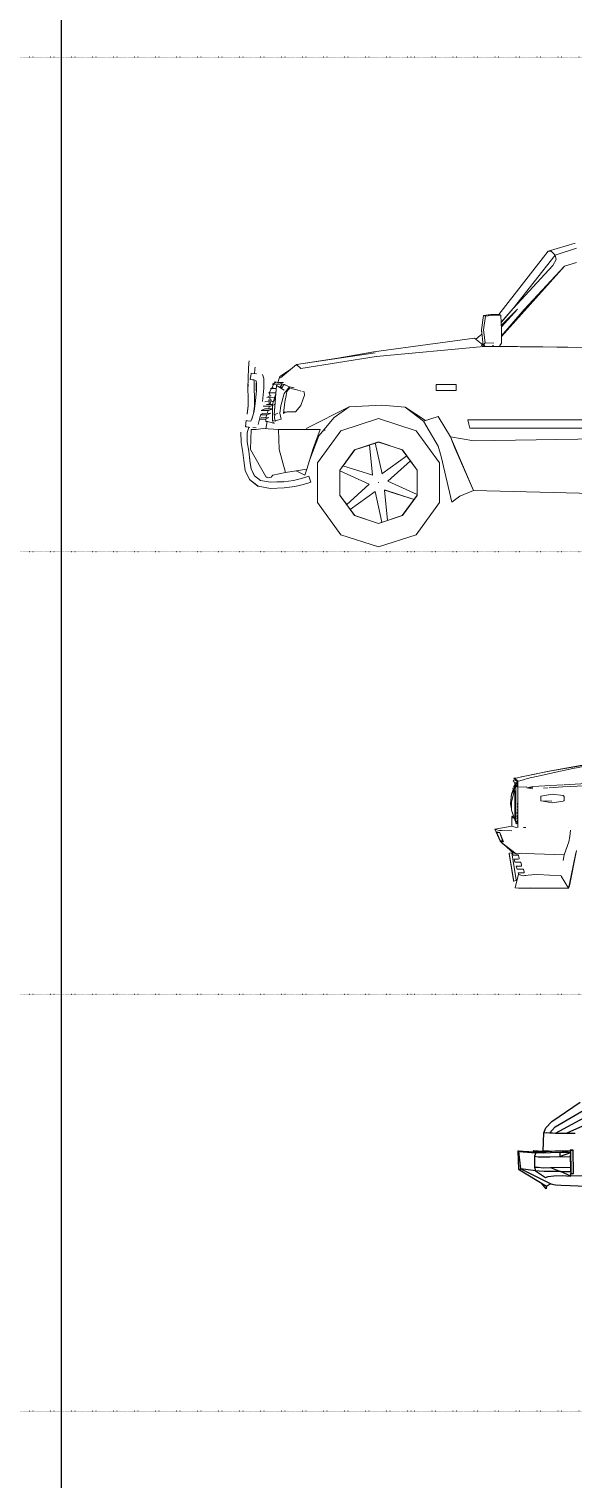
# Model space of a CAD drawing. Header units: millimetres. Extents: x 85290 to 188623, y -54691 to 10726.
# Drawn here: x 94653 to 97866, y -12863 to -4310 of the extents above; entities that cross this region are included whole.
import ezdxf

# ---------------------------------------------------------------- set-up
doc = ezdxf.new("R2010")
doc.units = ezdxf.units.MM
doc.linetypes.add('ACAD_ISO07W100', pattern=[3, 0, -3])
doc.linetypes.add('ELGO_LTYPE0', pattern=[0])
doc.layers.add('AUTO', color=150, linetype='Continuous')
doc.layers.add('RAZMER', color=5, linetype='Continuous')

# ---------------------------------------------------------------- blocks, each defined once
blk = doc.blocks.new('a_43')
at = {"color": 0, "linetype": 'ELGO_LTYPE0'}
for p, q in [((-174.096775, 35.577589), (-164.760637, 41.922998)), ((-173.049021, 33.809131), (-163.75761, 39.152098)), ((-176.128006, 33.406836), (-174.096775, 35.577589)), ((-174.840641, 31.722122), (-173.049021, 33.809131)), ((-172.933292, 31.634521), (-163.306236, 36.810499)), ((-163.007307, 34.469777), (-169.188881, 31.715286)), ((-177.032804, 25.725538), (-176.833677, 31.820458)), ((-176.833677, 31.820458), (-176.128006, 33.406836)), ((-176.833677, 31.820458), (-175.941801, 31.893164)), ((-175.941801, 31.893164), (-174.840641, 31.722122)), ((-174.840641, 31.722122), (-173.907518, 31.719875)), ((-173.907518, 31.719875), (-172.933292, 31.634521)), ((-172.933292, 31.634521), (-171.600294, 31.716555)), ((-171.600294, 31.716555), (-169.188881, 31.715286)), ((-169.188881, 31.715286), (-166.400766, 31.714404)), ((-185.458994, 25.800246), (-179.994631, 25.469434)), ((-185.054302, 25.627786), (-185.458994, 25.800246)), ((-185.458994, 25.800246), (-185.221767, 19.705421)), ((-185.054302, 25.627786), (-179.454899, 25.208938)), ((-184.467697, 19.8668), (-185.054302, 25.627786)), ((-180.175209, 25.892532), (-177.032804, 25.725538)), ((-180.175209, 25.892532), (-180.156326, 25.479197)), ((-179.994631, 25.469434), (-180.175209, 25.892532)), ((-179.994631, 25.469434), (-176.059866, 25.714695)), ((-179.454899, 25.208938), (-179.926157, 24.03999)), ((-179.926157, 24.03999), (-178.646469, 23.786962)), ((-179.926157, 24.03999), (-179.859352, 20.366311)), ((-179.454899, 25.208938), (-175.106335, 25.710839)), ((-178.291225, 25.206447), (-179.454899, 25.208938)), ((-176.803017, 25.037307), (-178.291225, 25.206447)), ((-176.059866, 25.714695), (-177.032804, 25.725538)), ((-174.631548, 25.119239), (-176.803017, 25.037307)), ((-175.106335, 25.710839), (-176.059866, 25.714695)), ((-175.106335, 25.710839), (-174.179888, 25.708205)), ((-171.427822, 25.285107), (-174.631548, 25.119239)), ((-174.179888, 25.708205), (-173.072863, 25.789797)), ((-173.072863, 25.789797), (-171.649599, 25.788671)), ((-171.649599, 25.788671), (-169.691801, 25.870848)), ((-171.437216, 23.948729), (-171.427822, 25.285107)), ((-167.947578, 25.183058), (-171.437216, 23.948729)), ((-171.427822, 25.285107), (-168.0583, 25.850588)), ((-167.948913, 25.202245), (-171.427822, 25.285107)), ((-169.691801, 25.870848), (-168.0583, 25.870216)), ((-167.883491, 25.987452), (-168.060541, 25.989306)), ((-168.060541, 25.989306), (-167.297649, 25.989306)), ((-168.060541, 25.989306), (-168.056154, 25.754589)), ((-167.948913, 23.781544), (-167.928791, 24.330032)), ((-167.74044, 18.353176), (-167.883491, 25.987452)), ((-167.120695, 25.987452), (-167.883491, 25.987452)), ((-167.297649, 25.989306), (-167.120695, 25.987452)), ((-166.977644, 18.353176), (-167.120695, 25.987452)), ((-185.221767, 19.705421), (-184.467697, 19.8668)), ((-185.221767, 19.705421), (-175.956058, 14.113188)), ((-184.467697, 19.8668), (-174.51992, 14.856786)), ((-179.556131, 19.197512), (-184.467697, 19.8668)), ((-179.859352, 20.366311), (-178.678036, 20.363867)), ((-179.859352, 20.366311), (-179.556131, 19.197512)), ((-178.678036, 20.363867), (-177.051258, 20.194924)), ((-178.646469, 23.786962), (-177.141523, 23.868263)), ((-177.141523, 23.868263), (-174.770784, 23.8666)), ((-177.051258, 20.194924), (-174.585819, 20.276415)), ((-174.770784, 23.8666), (-171.437216, 23.948729)), ((-174.585819, 20.276415), (-167.894935, 20.441455)), ((-174.585819, 20.276415), (-171.292066, 19.023293)), ((-171.437216, 23.948729), (-167.948913, 23.781544)), ((-167.883491, 20.441747), (-167.948913, 23.781544)), ((-167.948913, 23.781544), (-167.894935, 21.054494)), ((-167.894935, 19.022757), (-167.883491, 20.441747)), ((-179.556131, 19.197512), (-176.194239, 17.026907)), ((-178.357315, 19.111574), (-179.556131, 19.197512)), ((-176.631927, 18.942529), (-178.357315, 19.111574)), ((-175.981235, 13.285208), (-177.582025, 15.094531)), ((-174.498415, 19.024271), (-176.631927, 18.942529)), ((-176.194239, 17.026907), (-175.376558, 17.275244)), ((-174.51992, 14.856786), (-175.956058, 14.113188)), ((-175.376558, 17.275244), (-173.431826, 17.52373)), ((-174.51992, 14.856786), (-172.936916, 14.520311)), ((-171.292066, 19.023293), (-174.498415, 19.024271)), ((-173.431826, 17.52373), (-170.75429, 17.605811)), ((-172.936916, 14.520311), (-171.040439, 14.434916)), ((-171.292066, 19.023293), (-167.894935, 19.022757)), ((-167.868852, 17.437792), (-171.292066, 19.023293)), ((-171.040439, 14.434916), (-168.062878, 14.349902)), ((-170.75429, 17.605811), (-167.868852, 17.437792)), ((-167.91563, 18.35503), (-167.74044, 18.353176)), ((-167.868852, 19.023001), (-167.894935, 19.022757)), ((-167.894935, 19.022757), (-167.889356, 18.728954)), ((-167.868852, 17.437792), (-167.883491, 18.35469)), ((-160.028601, 17.687303), (-167.868852, 17.437792)), ((-167.74044, 18.353176), (-166.977644, 18.353176)), ((-175.956058, 14.113188), (-175.981235, 13.285208)), ((-168.062878, 14.349902), (-160.257912, 14.01484))]:
    blk.add_line(p, q, dxfattribs=at)
blk = doc.blocks.new('a_56')
at = {"color": 0, "linetype": 'ELGO_LTYPE0', "lineweight": 0}
for p, q in [((-239.281154, 145.83599), (-208.205467, 185.52593)), ((-203.935939, 182.97984), (-230.284572, 149.502396)), ((-208.205467, 185.52593), (-206.311721, 185.498977)), ((-208.201659, 185.54517), (-191.295701, 190.588725)), ((-206.311721, 185.498977), (-208.201659, 185.54517)), ((-206.311721, 185.498977), (-203.935939, 182.97984)), ((-203.935939, 182.97984), (-190.579295, 187.41197)), ((-203.171092, 180.18316), (-203.935939, 182.97984)), ((-237.570512, 132.050833), (-197.924608, 176.03482)), ((-230.284572, 149.502396), (-205.249119, 176.606208)), ((-197.924608, 176.03482), (-223.283207, 149.008939)), ((-205.249119, 176.606208), (-203.171092, 180.18316)), ((-197.924608, 176.03482), (-190.495217, 178.449076)), ((-243.284273, 145.83599), (-248.899412, 145.205229)), ((-248.899412, 145.205229), (-245.892096, 145.543021)), ((-245.892096, 145.543021), (-244.245112, 145.83599)), ((-244.245112, 145.83599), (-243.284273, 145.83599)), ((-238.894534, 145.83599), (-243.284273, 145.83599)), ((-237.933695, 145.457378), (-238.894534, 145.83599)), ((-237.763667, 141.060501), (-230.284572, 149.502396)), ((-230.284572, 149.502396), (-237.753415, 140.795755)), ((-237.682426, 138.959819), (-227.55264, 149.208647)), ((-227.55264, 149.208647), (-237.645996, 138.01685)), ((-223.283207, 149.008939), (-237.570512, 132.362747)), ((-250.211036, 136.065775), (-248.899412, 145.205229)), ((-247.606146, 144.826713), (-248.916996, 136.065775)), ((-248.899412, 145.205229), (-247.606146, 144.826713)), ((-247.606146, 144.826713), (-242.32353, 145.457378)), ((-242.32353, 145.457378), (-237.933695, 145.457378)), ((-237.570512, 136.065775), (-237.933695, 145.457378)), ((-317.621982, 122.452593), (-254.428029, 130.930522)), ((-254.428029, 130.930522), (-250.422168, 127.672025)), ((-253.756249, 130.384037), (-250.943458, 132.582182)), ((-250.943458, 132.582182), (-249.896383, 133.455425)), ((-250.422168, 127.672025), (-249.698532, 126.871049)), ((-250.211036, 136.065775), (-249.06348, 126.547807)), ((-249.896383, 133.455425), (-250.211036, 136.065775)), ((-250.14385, 126.351908), (-249.175882, 127.480325)), ((-250.14385, 126.351908), (-249.159861, 127.347416)), ((-247.770405, 127.934918), (-249.06348, 126.547807)), ((-248.916996, 136.065775), (-247.770405, 127.934918)), ((-247.770405, 127.934918), (-242.32353, 127.809232)), ((-238.531351, 126.422124), (-237.570512, 127.809232)), ((-237.570512, 127.809232), (-237.570512, 136.065775)), ((-316.930282, 121.794878), (-366.280377, 114.466655)), ((-366.280377, 114.466655), (-340.303409, 118.324077)), ((-363.59843, 111.856596), (-316.254795, 119.493998)), ((-340.303409, 118.324077), (-317.621982, 122.452593)), ((-316.254795, 119.493998), (-248.697269, 125.762845)), ((-248.697269, 125.762845), (-250.14385, 126.351908)), ((-249.06348, 126.547807), (-248.537886, 126.488237)), ((-248.697269, 125.762845), (-248.044241, 126.486869)), ((-243.170893, 125.837651), (-248.697269, 125.762845)), ((-248.697269, 125.762845), (-179.92754, 124.983255)), ((-243.489945, 125.833353), (-243.476176, 125.703667)), ((-243.170893, 125.837651), (-242.711425, 126.373002)), ((-242.688572, 126.372807), (-243.170893, 125.837651)), ((-179.92754, 124.983255), (-243.170893, 125.837651)), ((-238.857031, 126.379253), (-238.531351, 126.422124)), ((-396.629775, 106.318119), (-396.387112, 111.750932)), ((-396.387112, 111.750932), (-396.150482, 115.344682)), ((-396.150482, 115.344682), (-396.043551, 116.702104)), ((-392.580664, 108.656889), (-392.390144, 111.520658)), ((-392.390144, 111.520658), (-392.292488, 112.676909)), ((-376.753914, 106.917924), (-370.46963, 110.971147)), ((-376.295888, 106.109819), (-366.280377, 114.466655)), ((-366.280377, 114.466655), (-363.59843, 111.856596)), ((-396.698535, 102.073881), (-396.755183, 98.959037)), ((-396.755183, 98.959037), (-396.698535, 102.046244)), ((-396.747458, 99.005229), (-396.629775, 106.318119)), ((-395.275486, 105.05933), (-395.267975, 105.13892)), ((-393.537104, 104.843803), (-395.275486, 105.05933)), ((-395.267975, 105.13892), (-395.128214, 106.280815)), ((-395.267975, 105.13892), (-395.265734, 105.13853)), ((-395.128214, 106.280815), (-394.842875, 108.637162)), ((-394.842875, 108.637162), (-394.805658, 108.885893)), ((-394.842875, 108.637162), (-394.83515, 108.645952)), ((-394.805658, 108.885893), (-391.35977, 108.531205)), ((-393.874323, 104.90142), (-393.534386, 104.84351)), ((-393.534386, 104.84351), (-392.799318, 104.753276)), ((-392.796981, 104.750444), (-392.891014, 99.00933)), ((-392.891014, 99.00933), (-392.841995, 102.07603)), ((-392.841995, 102.07603), (-392.811716, 103.738041)), ((-392.811716, 103.738041), (-392.765915, 104.743998)), ((-392.799318, 104.753276), (-392.796981, 104.750444)), ((-392.799318, 104.7481), (-392.796981, 104.747807)), ((-392.765915, 104.743998), (-392.796981, 104.750444)), ((-391.33116, 102.790483), (-391.835845, 104.671733)), ((-391.543949, 97.97437), (-391.52149, 102.645073)), ((-391.342485, 98.128276), (-391.33116, 102.790483)), ((-386.875379, 105.713432), (-387.555182, 108.063627)), ((-386.87042, 99.614506), (-386.875379, 105.713432)), ((-382.676661, 99.307963), (-380.995715, 100.073979)), ((-381.807125, 99.704252), (-380.541885, 102.07935)), ((-379.389656, 103.036967), (-381.532228, 102.060893)), ((-381.532228, 102.060893), (-380.237687, 102.650541)), ((-381.532228, 102.060893), (-376.676071, 102.15142)), ((-380.237687, 102.650541), (-379.761922, 103.543705)), ((-379.761922, 103.543705), (-378.865135, 103.356401)), ((-379.508293, 93.711381), (-378.926075, 101.108842)), ((-379.310644, 103.039018), (-379.389656, 103.036967)), ((-378.929889, 101.060698), (-378.896105, 101.49019)), ((-378.926075, 101.108842), (-378.922069, 101.159623)), ((-378.922069, 101.159623), (-373.967588, 98.269584)), ((-378.865135, 103.356401), (-377.68966, 102.82808)), ((-374.448526, 103.166655), (-377.99629, 103.073491)), ((-377.978504, 103.155717), (-376.753914, 106.917924)), ((-376.839268, 99.944682), (-375.47158, 101.831205)), ((-376.74433, 99.889311), (-375.593555, 100.413725)), ((-376.676071, 102.15142), (-374.448526, 103.166655)), ((-375.47158, 101.831205), (-376.431739, 102.262748)), ((-374.172366, 101.972319), (-375.762498, 99.316557)), ((-375.593555, 100.413725), (-375.718749, 100.410405)), ((-375.47158, 101.831205), (-374.401963, 101.58892)), ((-374.172366, 101.972319), (-373.405087, 101.808842)), ((-370.778716, 100.385405), (-374.172366, 101.972319)), ((-374.058974, 96.128374), (-370.778716, 100.385405)), ((-370.778716, 100.385405), (-367.814052, 99.753666)), ((-278.578222, 101.781108), (-265.94404, 101.781108)), ((-278.578222, 98.163237), (-278.578222, 101.781108)), ((-265.94404, 101.781108), (-265.94404, 98.163237)), ((-396.755183, 98.959037), (-396.604788, 93.909038)), ((-396.604788, 93.919975), (-396.598351, 92.180034)), ((-396.604788, 93.909038), (-396.585643, 88.577787)), ((-393.130076, 85.055815), (-392.122948, 91.486967)), ((-392.928708, 85.209818), (-391.917288, 91.643999)), ((-392.891014, 99.00933), (-392.751563, 94.073393)), ((-392.751563, 94.044486), (-392.891014, 99.00933)), ((-392.751563, 94.073393), (-392.756736, 94.244292)), ((-392.751563, 94.059428), (-392.751563, 94.073393)), ((-392.725575, 88.390483), (-392.751563, 94.044486)), ((-392.74298, 92.250249), (-392.725575, 88.447025)), ((-391.917288, 91.643999), (-391.342485, 98.128276)), ((-387.611806, 91.119292), (-386.87042, 99.614506)), ((-386.11182, 91.049272), (-381.256259, 91.139897)), ((-384.966695, 93.802202), (-382.824814, 94.778275)), ((-380.111229, 93.892728), (-384.966695, 93.802202)), ((-381.787002, 92.08267), (-383.969915, 92.025346)), ((-383.969915, 92.025346), (-382.801855, 92.05601)), ((-383.82169, 96.555034), (-379.277837, 96.639799)), ((-383.490813, 89.315092), (-383.490813, 91.098197)), ((-382.011521, 99.320366), (-383.170903, 97.143901)), ((-383.170903, 97.143901), (-383.150399, 96.860991)), ((-383.129108, 96.567924), (-382.993758, 94.701323)), ((-382.801855, 92.05601), (-382.931244, 93.84019)), ((-382.824814, 94.778275), (-382.270992, 94.792826)), ((-382.681239, 90.393217), (-382.733405, 91.112358)), ((-379.062498, 99.375444), (-382.676661, 99.307963)), ((-382.162607, 94.795658), (-382.152736, 94.795951)), ((-381.808889, 92.082085), (-381.787002, 92.08267)), ((-381.40713, 89.261283), (-380.703604, 91.391753)), ((-381.256259, 91.139897), (-379.653132, 91.870464)), ((-380.687201, 91.441557), (-379.83712, 94.017631)), ((-379.471004, 94.184526), (-380.111229, 93.892728)), ((-379.81993, 94.069682), (-379.373634, 95.422221)), ((-379.768837, 90.400639), (-379.267395, 96.772709)), ((-379.267395, 96.772709), (-379.638565, 92.05601)), ((-379.267395, 96.772709), (-379.136121, 98.439799)), ((-376.110733, 88.558842), (-374.058974, 96.128374)), ((-373.536909, 90.984623), (-374.519241, 83.73267)), ((-372.869933, 95.055033), (-373.536909, 90.984623)), ((-372.290027, 97.514018), (-372.869933, 95.055033)), ((-370.46181, 99.775541), (-372.290027, 97.514018)), ((-369.657624, 99.441655), (-370.46181, 99.775541)), ((-368.835652, 99.108549), (-369.657624, 99.441655)), ((-366.082132, 98.587358), (-368.835652, 99.108549)), ((-363.386047, 97.798198), (-366.082132, 98.587358)), ((-363.580668, 88.745463), (-362.067091, 92.862943)), ((-361.556637, 97.262651), (-362.554872, 97.554838)), ((-362.067091, 92.862943), (-361.359179, 95.262455)), ((-361.359179, 95.262455), (-361.556637, 97.262651)), ((-265.94404, 98.163237), (-278.578222, 98.163237)), ((-397.265613, 83.318901), (-396.585643, 88.558939)), ((-397.260153, 83.398881), (-396.585643, 88.610014)), ((-394.046772, 80.673589), (-392.928708, 85.209818)), ((-393.353903, 83.484526), (-392.725575, 88.390483)), ((-393.17745, 84.861967), (-393.130076, 85.055815)), ((-392.725575, 88.447025), (-392.725575, 88.441361)), ((-390.430081, 76.762748), (-388.948143, 82.692045)), ((-388.930666, 82.802103), (-384.691417, 82.881205)), ((-387.404978, 83.766654), (-388.884676, 83.092338)), ((-388.401854, 85.54351), (-386.259949, 86.519584)), ((-383.546388, 85.634038), (-388.401854, 85.54351)), ((-382.463777, 83.896342), (-387.404978, 83.766654)), ((-387.404978, 83.766654), (-384.669817, 83.838431)), ((-387.256825, 88.296342), (-382.401264, 88.386968)), ((-386.259949, 86.519584), (-381.318748, 86.649272)), ((-385.487211, 81.144194), (-384.961712, 82.876128)), ((-385.114944, 89.272514), (-381.532228, 89.366459)), ((-384.691417, 82.881205), (-382.463777, 83.896342)), ((-384.669817, 83.838431), (-384.128416, 85.623197)), ((-383.837116, 86.583158), (-383.294928, 88.370268)), ((-381.318748, 86.649272), (-383.546388, 85.634038)), ((-383.490813, 88.366654), (-383.490813, 87.777689)), ((-383.490813, 87.777689), (-383.490813, 88.366654)), ((-383.004487, 89.327885), (-382.681239, 90.393217)), ((-382.401264, 88.386968), (-380.173719, 89.402104)), ((-381.424415, 89.369291), (-381.421196, 89.369389)), ((-381.417477, 79.365384), (-381.409562, 86.607866)), ((-381.409562, 86.646928), (-381.40713, 88.839994)), ((-381.40713, 88.880913), (-381.40713, 89.261283)), ((-380.381048, 82.621927), (-380.352438, 82.984818)), ((-378.025878, 83.858451), (-380.355084, 82.952396)), ((-380.355084, 82.952396), (-380.351079, 83.003178)), ((-380.351079, 83.003178), (-379.768837, 90.400639)), ((-380.173719, 89.402104), (-380.269134, 89.399565)), ((-380.142868, 81.050932), (-379.94591, 83.111577)), ((-379.768837, 90.400639), (-380.129969, 85.81187)), ((-376.724613, 83.886968), (-376.110733, 88.558842)), ((-375.965822, 80.235892), (-376.724613, 83.886968)), ((-374.519241, 83.73267), (-373.665726, 84.474467)), ((-373.665726, 84.474467), (-372.733486, 84.599858)), ((-372.6246, 84.614506), (-372.14669, 84.678765)), ((-372.14669, 84.678765), (-369.844234, 84.752788)), ((-369.844234, 84.752788), (-366.829288, 84.664115)), ((-366.829288, 84.664115), (-363.580668, 88.745463)), ((-359.813964, 74.523881), (-333.136809, 87.849466)), ((-333.136809, 87.849466), (-342.684376, 81.207475)), ((-333.136809, 87.849466), (-312.636125, 88.98062)), ((-312.636125, 88.98062), (-298.011041, 87.755327)), ((-298.011041, 87.755327), (-285.233295, 79.258354)), ((-298.011041, 87.755327), (-286.512601, 78.854936)), ((-398.887599, 79.337554), (-398.826849, 79.33189)), ((-398.372757, 75.419095), (-397.902834, 79.245756)), ((-397.358692, 75.294584), (-398.372757, 75.419095)), ((-398.327744, 75.413531), (-398.327744, 75.414896)), ((-398.121202, 75.388238), (-398.121202, 75.39556)), ((-397.902834, 79.245756), (-396.941412, 79.15601)), ((-396.33652, 75.169095), (-397.358692, 75.294584)), ((-396.247852, 75.155228), (-397.329581, 71.639994)), ((-397.329581, 71.639994), (-396.247852, 75.154057)), ((-396.941412, 79.15601), (-394.993174, 78.956498)), ((-396.247852, 75.155228), (-396.33652, 75.169095)), ((-396.27763, 75.057182), (-395.639646, 74.96314)), ((-396.247852, 75.154057), (-396.247852, 75.155228)), ((-395.093358, 61.138919), (-394.707716, 73.707279)), ((-394.993174, 78.956498), (-394.046772, 80.673589)), ((-394.707716, 73.707279), (-393.957508, 73.725834)), ((-394.707716, 73.707279), (-394.704592, 73.707181)), ((-393.957508, 73.725834), (-394.706547, 73.707279)), ((-394.552648, 79.755814), (-393.814266, 81.616947)), ((-394.27079, 80.466166), (-394.237006, 80.52808)), ((-394.237006, 80.52808), (-394.222176, 80.588725)), ((-393.957508, 73.725834), (-391.618836, 73.725834)), ((-393.595612, 74.8606), (-391.660345, 74.628958)), ((-391.618836, 73.725834), (-387.208211, 74.240872)), ((-389.606535, 80.057865), (-385.836422, 80.128276)), ((-388.550103, 81.013822), (-383.608878, 81.143412)), ((-387.208211, 74.240872), (-377.511036, 73.725834)), ((-383.608878, 81.143412), (-385.836422, 80.128276)), ((-385.836422, 80.128276), (-385.473335, 80.293706)), ((-385.487211, 81.094193), (-385.487211, 81.144194)), ((-385.473335, 80.293706), (-385.447848, 78.730033)), ((-385.447848, 78.730033), (-384.433115, 78.661381)), ((-385.442388, 74.147123), (-384.796679, 78.582573)), ((-384.433115, 78.661381), (-380.658686, 77.728373)), ((-381.417477, 79.365384), (-379.497373, 78.930424)), ((-380.658686, 77.728373), (-381.417477, 79.365384)), ((-380.658686, 77.728373), (-380.040419, 77.588335)), ((-379.741108, 79.127104), (-380.142868, 81.050932)), ((-379.741108, 79.127104), (-375.965822, 80.235892)), ((-379.322755, 79.037943), (-379.741108, 79.127104)), ((-377.511036, 73.725834), (-351.359856, 73.725834)), ((-377.511036, 73.725834), (-377.136219, 61.168998)), ((-360.0788, 73.725834), (-359.813964, 74.523881)), ((-351.359856, 73.725834), (-355.745018, 61.684036)), ((-353.175581, 52.760503), (-338.533485, 72.913235)), ((-342.684376, 81.207475), (-352.244246, 69.5898)), ((-349.229777, 73.253179), (-348.229396, 73.253179)), ((-348.229396, 73.253179), (-349.119246, 73.387554)), ((-338.533485, 72.913235), (-314.842093, 80.610894)), ((-314.842093, 80.610894), (-291.150486, 72.913235)), ((-291.150486, 72.913235), (-276.508498, 52.760503)), ((-286.512601, 78.854936), (-277.343655, 81.74644)), ((-286.512601, 78.854936), (-277.276564, 63.221538)), ((-277.343655, 81.74644), (-269.541895, 69.08941)), ((-138.218164, 79.780228), (-258.791506, 79.683061)), ((-258.791506, 79.683061), (-258.075881, 77.100737)), ((-258.075881, 77.100737), (-257.359564, 74.519193)), ((-257.359564, 74.519193), (-138.218164, 74.421343)), ((-401.219332, 72.01724), (-400.988662, 65.439993)), ((-401.211321, 72.075054), (-401.210248, 72.045562)), ((-400.988662, 65.439993), (-399.966514, 59.322807)), ((-397.157514, 65.938237), (-397.329581, 71.639994)), ((-397.320712, 71.668902), (-397.14824, 65.95855)), ((-396.165907, 59.978667), (-397.157514, 65.938237)), ((-397.14824, 65.95855), (-396.155179, 59.975442)), ((-352.244246, 69.5898), (-357.868564, 54.918706)), ((-329.848349, 60.959622), (-314.842093, 65.835404)), ((-314.757121, 65.723294), (-329.736912, 60.856107)), ((-329.736912, 60.856107), (-320.401371, 63.889408)), ((-320.414841, 64.024663), (-318.515241, 44.959724)), ((-316.827738, 65.19019), (-312.58837, 45.763141)), ((-316.799319, 65.059721), (-314.757121, 65.723294)), ((-314.842093, 65.835404), (-299.835646, 60.959622)), ((-314.757121, 65.723294), (-299.777341, 60.856107)), ((-269.541895, 69.08941), (-254.905951, 66.523296)), ((-255.132711, 35.341263), (-269.541895, 69.08941)), ((-269.541895, 69.08941), (-267.062891, 62.49136)), ((-254.905951, 66.523296), (-176.571775, 67.824078)), ((-399.966514, 59.322807), (-399.389756, 54.18013)), ((-395.534289, 54.201126), (-396.165907, 59.978667)), ((-396.155179, 59.975442), (-395.578134, 54.602495)), ((-385.223448, 43.68189), (-395.093358, 61.138919)), ((-377.136219, 61.168998), (-373.127449, 46.679836)), ((-355.745018, 61.684036), (-359.810054, 48.852688)), ((-357.868564, 54.918706), (-358.466113, 53.09478)), ((-339.122856, 48.194683), (-329.848349, 60.959622)), ((-329.736912, 60.856107), (-338.99492, 48.113823)), ((-337.002432, 50.856107), (-329.736912, 60.856107)), ((-297.026169, 57.092631), (-312.617004, 45.8938)), ((-290.561128, 48.194683), (-299.835646, 60.959622)), ((-299.835646, 60.959622), (-297.026169, 57.092631)), ((-299.777341, 60.856107), (-290.519142, 48.113823)), ((-299.777341, 60.856107), (-297.037208, 57.084721)), ((-277.276564, 63.221538), (-275.406742, 56.79937)), ((-275.406742, 56.79937), (-268.662894, 27.978372)), ((-267.062891, 62.49136), (-255.132711, 35.341263)), ((-399.389756, 54.18013), (-398.597753, 47.891652)), ((-398.597753, 47.891652), (-395.76534, 42.248005)), ((-398.563087, 47.822511), (-398.552644, 47.742242)), ((-398.552644, 47.742242), (-396.928036, 44.5647)), ((-394.842875, 48.923784), (-395.534289, 54.201126)), ((-395.502937, 53.961772), (-394.814551, 48.866165)), ((-392.734659, 44.638336), (-394.842875, 48.923784)), ((-393.659866, 46.518999), (-392.705953, 44.616657)), ((-373.127449, 46.679836), (-381.119716, 44.985795)), ((-359.810054, 48.852688), (-373.127449, 46.679836)), ((-366.538179, 47.754937), (-361.089361, 45.088333)), ((-361.089361, 45.088333), (-359.858596, 48.844778)), ((-353.175581, 27.850348), (-353.175581, 52.760503)), ((-339.122856, 32.416266), (-339.122856, 48.194683)), ((-339.122856, 47.72681), (-320.655262, 39.384723)), ((-338.99492, 48.113823), (-338.99492, 32.363433)), ((-338.99492, 32.363433), (-338.99492, 47.668999)), ((-337.153995, 50.904447), (-318.387592, 44.919097)), ((-308.95772, 41.163039), (-294.809175, 54.04146)), ((-294.819331, 54.032183), (-290.561128, 48.171341)), ((-294.809175, 54.04146), (-290.561128, 48.194683)), ((-290.561128, 48.194683), (-290.561128, 32.416266)), ((-290.561128, 32.987553), (-290.561128, 48.194683)), ((-290.519142, 48.113823), (-290.519142, 32.363433)), ((-276.508498, 52.760503), (-276.508498, 27.850348)), ((-395.76534, 42.248005), (-390.445697, 38.161379)), ((-395.729482, 42.220461), (-395.62403, 42.014211)), ((-395.62403, 42.014211), (-390.264165, 37.945366)), ((-388.921487, 41.754836), (-392.734659, 44.638336)), ((-390.445697, 38.161379), (-382.670009, 36.674076)), ((-382.637203, 40.553278), (-388.921487, 41.754836)), ((-384.743059, 43.696535), (-385.223448, 43.68189)), ((-383.948147, 43.439019), (-384.743059, 43.696535)), ((-382.2209, 43.696535), (-383.948147, 43.439019)), ((-382.670009, 36.674076), (-374.048722, 36.982572)), ((-382.65518, 40.556693), (-374.624121, 41.063726)), ((-374.368656, 40.829152), (-382.637203, 40.553278)), ((-382.59629, 36.674172), (-382.512009, 36.679739)), ((-381.119716, 44.985795), (-382.2209, 43.696535)), ((-368.071973, 41.673005), (-374.368656, 40.829152)), ((-374.048722, 36.982572), (-367.349613, 37.881303)), ((-363.048828, 42.886478), (-368.071973, 41.673005)), ((-367.349613, 37.881303), (-361.973035, 39.182377)), ((-358.570302, 44.313335), (-363.048828, 42.886478)), ((-361.973035, 39.182377), (-357.349908, 40.656304)), ((-357.349908, 40.656304), (-358.570302, 44.313335)), ((-334.818947, 26.492536), (-320.556247, 39.474761)), ((-320.655262, 39.384723), (-334.818947, 26.492536)), ((-314.811122, 40.385795), (-314.757121, 40.3189)), ((-314.757121, 40.3189), (-314.787781, 40.238625)), ((-314.757121, 40.3189), (-314.726174, 40.399176)), ((-314.757121, 40.3189), (-314.671981, 40.332377)), ((-314.702833, 40.252006), (-314.757121, 40.3189)), ((-308.858788, 41.253078), (-290.561128, 32.987553)), ((-338.533485, 7.69766), (-353.175581, 27.850348)), ((-329.848349, 19.651222), (-339.122856, 32.416266)), ((-338.99492, 32.363433), (-329.736912, 19.62105)), ((-338.99492, 32.363433), (-334.765041, 26.541555)), ((-332.612503, 23.45562), (-316.89707, 34.743899)), ((-312.692082, 15.474027), (-316.92549, 34.87466)), ((-316.89707, 34.743899), (-312.692082, 15.474027)), ((-292.482126, 29.772317), (-311.126268, 35.718805)), ((-310.998929, 35.678083), (-292.482126, 29.772317)), ((-309.101951, 16.640383), (-310.998929, 35.678083)), ((-290.561128, 32.416266), (-299.835646, 19.651222)), ((-299.835646, 19.651222), (-292.482126, 29.772317)), ((-290.519142, 32.363433), (-299.777341, 19.62105)), ((-276.508498, 27.850348), (-291.150486, 7.69766)), ((-268.662894, 27.978372), (-263.760352, 31.857574)), ((-263.760352, 31.857574), (-255.132711, 35.341263)), ((-180.296874, 33.592534), (-255.142283, 35.337359)), ((-255.132711, 35.341263), (-180.296874, 33.592534)), ((-329.736912, 19.62105), (-332.553613, 23.497903)), ((-314.842093, 14.775443), (-329.848349, 19.651222)), ((-314.757121, 14.753908), (-329.736912, 19.62105)), ((-329.736912, 19.62105), (-314.832723, 14.778471)), ((-314.842093, 14.775443), (-299.835646, 19.651222)), ((-299.777341, 19.62105), (-314.757121, 14.753908)), ((-299.835646, 19.651222), (-309.101951, 16.640383)), ((-312.692082, 15.474027), (-314.842093, 14.775443)), ((-314.842093, 0), (-338.533485, 7.69766)), ((-291.150486, 7.69766), (-314.842093, 0))]:
    blk.add_line(p, q, dxfattribs=at)
blk = doc.blocks.new('a_57')
at = {"color": 0, "linetype": 'ELGO_LTYPE0', "lineweight": 0}
for p, q in [((-256.082248, 116.730714), (-347.567844, 101.423488)), ((-347.784948, 101.488234), (-324.58024, 105.668898)), ((-347.567844, 101.423488), (-309.522009, 108.037551)), ((-370.691013, 96.654738), (-372.274923, 96.683156)), ((-372.274923, 96.683156), (-371.464491, 95.816066)), ((-371.830415, 96.387648), (-371.782922, 96.386965)), ((-371.782922, 96.386965), (-366.138029, 97.77134)), ((-371.782922, 96.386965), (-370.388984, 95.159231)), ((-370.758009, 96.65591), (-366.255807, 97.771633)), ((-366.255807, 97.771633), (-365.084743, 97.984133)), ((-366.138029, 97.77134), (-347.633123, 101.412551)), ((-366.036272, 97.791359), (-347.784948, 101.488234)), ((-363.421201, 96.29341), (-365.926313, 95.388039)), ((-354.18334, 98.394484), (-363.421201, 96.29341)), ((-344.378423, 100.572805), (-354.18334, 98.394484)), ((-347.633123, 101.412551), (-347.569656, 101.423195)), ((-333.138227, 102.921242), (-344.378423, 100.572805)), ((-320.468044, 105.323097), (-333.138227, 102.921242)), ((-373.895692, 86.065676), (-372.637415, 89.111574)), ((-372.217989, 89.039699), (-373.782777, 85.448976)), ((-371.791029, 88.881301), (-373.773431, 80.757277)), ((-371.767854, 90.381789), (-372.980356, 89.953859)), ((-372.980356, 89.953859), (-372.419786, 88.576809)), ((-372.761774, 87.791945), (-372.64409, 88.480324)), ((-372.646856, 88.480422), (-372.646856, 88.464211)), ((-372.64409, 88.480324), (-372.646856, 88.480422)), ((-372.645712, 88.058058), (-372.64409, 88.480324)), ((-372.64409, 88.480324), (-372.642564, 88.065285)), ((-372.421598, 95.167043), (-372.635221, 94.638234)), ((-372.635221, 94.638234), (-372.421598, 94.110012)), ((-371.886491, 95.446535), (-372.421598, 95.167043)), ((-372.421598, 94.110012), (-371.885252, 93.831399)), ((-372.217989, 89.039699), (-371.916723, 89.304054)), ((-372.215032, 88.666164), (-372.217989, 89.039699)), ((-372.212362, 87.580812), (-372.215032, 88.666164)), ((-372.212362, 87.156886), (-372.212362, 87.580812)), ((-372.167444, 91.016946), (-371.331548, 92.473195)), ((-372.134161, 91.043312), (-372.167444, 91.016946)), ((-372.167444, 91.016946), (-372.012281, 90.362453)), ((-372.167444, 91.016946), (-372.158098, 91.016946)), ((-372.158098, 91.016946), (-371.98615, 90.304738)), ((-372.034692, 90.287648), (-372.00551, 90.385012)), ((-371.997118, 89.60132), (-371.974897, 89.622902)), ((-371.997118, 89.60132), (-371.982145, 89.61177)), ((-371.796369, 88.859327), (-371.997118, 89.60132)), ((-371.988916, 89.60132), (-371.997118, 89.60132)), ((-371.988916, 89.60132), (-370.985078, 91.148586)), ((-371.529436, 87.929543), (-371.988916, 89.60132)), ((-371.98615, 90.304738), (-371.771383, 90.824758)), ((-371.886491, 95.446535), (-370.717001, 95.448098)), ((-371.885252, 95.445949), (-371.886491, 95.446535)), ((-371.886491, 95.446535), (-371.881628, 95.444192)), ((-371.32678, 95.25132), (-371.885252, 95.445949)), ((-371.885252, 93.831399), (-371.424436, 93.564309)), ((-371.885252, 93.831399), (-371.611642, 93.738527)), ((-371.771383, 90.824758), (-371.677732, 90.820363)), ((-371.771383, 90.824758), (-371.767854, 90.381789)), ((-371.767854, 90.381789), (-371.766805, 89.943703)), ((-371.734857, 88.630128), (-371.734857, 88.631887)), ((-371.677732, 91.404738), (-371.32945, 91.615773)), ((-371.677732, 91.404738), (-371.27223, 91.595949)), ((-371.677732, 90.478567), (-371.677732, 91.404738)), ((-371.677732, 90.478567), (-371.305322, 90.655031)), ((-371.419763, 90.478567), (-371.677732, 90.478567)), ((-371.619176, 93.677394), (-371.479177, 93.564309)), ((-371.552324, 93.564309), (-371.147298, 93.30298)), ((-371.552324, 93.564309), (-371.370172, 93.564309)), ((-371.552324, 92.638039), (-371.552324, 93.564309)), ((-371.203374, 92.377492), (-371.552324, 92.638039)), ((-371.552324, 92.638039), (-371.147298, 92.377492)), ((-371.529436, 87.929543), (-371.529436, 87.930911)), ((-371.526479, 85.621438), (-371.529436, 87.929543)), ((-371.464491, 95.816066), (-370.994806, 95.447804)), ((-371.349763, 93.549563), (-370.194721, 92.895754)), ((-371.32945, 91.615773), (-369.560766, 91.615773)), ((-370.816373, 94.871828), (-371.32678, 95.25132)), ((-371.27223, 91.595949), (-369.560766, 91.595949)), ((-371.27223, 91.595949), (-370.921564, 91.144777)), ((-370.729208, 92.057961), (-371.203374, 92.377492)), ((-371.151399, 92.342434), (-371.149683, 92.130421)), ((-371.149683, 92.130421), (-371.148443, 91.615773)), ((-371.147298, 93.30298), (-370.618867, 92.972805)), ((-371.147298, 92.377492), (-370.618867, 92.057961)), ((-370.985078, 91.148586), (-369.560766, 91.058351)), ((-370.985078, 91.148586), (-370.980596, 90.578078)), ((-370.980596, 90.578078), (-370.976495, 88.922023)), ((-370.976495, 88.922023), (-370.973253, 86.342532)), ((-370.815277, 94.871144), (-370.816373, 94.871828)), ((-369.977855, 94.384035), (-370.815277, 94.871144)), ((-370.815277, 94.871144), (-369.976663, 94.383645)), ((-370.618867, 92.057961), (-370.729208, 92.057961)), ((-370.691013, 91.136086), (-369.560766, 91.136086)), ((-370.691013, 91.136086), (-370.685863, 91.129836)), ((-370.691013, 91.130031), (-370.691013, 91.136086)), ((-370.618867, 92.972805), (-370.049333, 92.798683)), ((-370.618867, 92.057961), (-369.744444, 92.126125)), ((-369.560766, 92.057961), (-370.618867, 92.057961)), ((-370.403862, 93.408352), (-370.184373, 93.920949)), ((-370.403862, 93.408352), (-370.222282, 93.832375)), ((-370.194721, 92.895754), (-370.403862, 93.408352)), ((-370.388984, 95.159231), (-369.668388, 94.564992)), ((-370.184373, 93.920949), (-370.215797, 93.847511)), ((-370.197153, 93.151027), (-369.987201, 93.670851)), ((-369.978904, 92.630714), (-370.197153, 93.151027)), ((-370.194721, 92.895754), (-370.061922, 92.828566)), ((-370.184373, 93.920949), (-369.797515, 94.114992)), ((-365.926313, 95.388039), (-370.042657, 94.482668)), ((-370.042657, 94.482668), (-369.564199, 93.763918)), ((-369.987201, 93.670851), (-369.625234, 93.856691)), ((-369.560766, 92.128273), (-369.978904, 92.630714)), ((-369.744444, 92.126125), (-369.746208, 92.351418)), ((-369.564199, 93.763918), (-369.560766, 93.045461)), ((-369.560766, 93.045461), (-369.560766, 77.323878)), ((-369.560766, 90.682375), (-363.612508, 90.863429)), ((-365.935182, 95.386086), (-365.927314, 95.388039)), ((-365.927314, 95.388039), (-365.924739, 95.388625)), ((-359.717178, 91.044875), (-363.612508, 90.135207)), ((-363.612508, 90.135207), (-359.717178, 89.588137)), ((-363.61103, 90.135305), (-359.717178, 91.044875)), ((-361.663675, 90.226027), (-363.61103, 90.135305)), ((-363.61103, 90.135305), (-361.059904, 89.776711)), ((-359.715795, 90.316554), (-361.663675, 90.226027)), ((-359.717178, 91.044875), (-339.705467, 92.216359)), ((-352.641391, 90.002199), (-349.710083, 90.173684)), ((-339.70437, 90.759426), (-348.750019, 90.229836)), ((-348.750019, 90.229836), (-339.705467, 90.759132)), ((-339.705467, 92.216359), (-339.711427, 92.215969)), ((-339.705467, 90.759132), (-320.679283, 91.790578)), ((-339.70437, 92.216652), (-339.516592, 92.226809)), ((-330.19104, 91.275051), (-339.70437, 90.759426)), ((-338.985967, 92.255324), (-320.679283, 93.248293)), ((-374.557829, 79.900734), (-373.895692, 86.065676)), ((-373.891878, 76.466653), (-374.557829, 79.900734)), ((-373.782777, 85.448976), (-374.446153, 79.632864)), ((-374.446153, 79.632864), (-373.786497, 76.393313)), ((-373.773431, 80.757277), (-373.768472, 75.386867)), ((-371.524572, 82.713235), (-371.526479, 85.621438)), ((-371.524572, 76.265675), (-371.524572, 82.713235)), ((-370.973253, 86.342532), (-370.971155, 83.092335)), ((-370.971155, 83.092335), (-370.971155, 75.886476)), ((-369.765997, 77.14839), (-369.763803, 78.175833)), ((-369.742155, 77.106886), (-369.765997, 77.14839)), ((-369.763803, 78.175833), (-369.560766, 78.175833)), ((-369.763803, 78.175833), (-369.742155, 78.149855)), ((-369.756317, 80.14507), (-369.560766, 80.14507)), ((-369.742155, 80.127199), (-369.756317, 80.14507)), ((-369.756317, 80.14507), (-369.754314, 79.106301)), ((-369.754314, 79.106301), (-369.742155, 79.084425)), ((-369.742155, 80.127199), (-369.560766, 80.127199)), ((-369.742155, 79.084425), (-369.742155, 80.127199)), ((-369.742155, 79.084425), (-369.560766, 79.084425)), ((-369.742155, 78.149855), (-369.560766, 78.149855)), ((-369.742155, 78.149855), (-369.742155, 77.106886)), ((-369.742155, 77.106886), (-369.560766, 77.106886)), ((-369.560766, 77.323878), (-369.562959, 67.791263)), ((-354.345655, 84.765871), (-346.82641, 85.960305)), ((-354.345655, 81.52837), (-354.345655, 84.765871)), ((-347.066879, 81.258644), (-354.345655, 81.52837)), ((-346.82641, 80.334035), (-354.23603, 81.52427)), ((-346.82641, 85.960305), (-339.626312, 85.035597)), ((-339.626312, 81.258644), (-346.82641, 80.334035)), ((-339.626312, 85.035597), (-339.09192, 84.765773)), ((-339.09192, 81.528469), (-339.626312, 81.258644)), ((-339.09192, 84.765773), (-338.927793, 84.495461)), ((-338.927793, 81.798879), (-339.09192, 81.528469)), ((-338.927793, 84.495461), (-338.906049, 82.266848)), ((-338.906049, 82.266848), (-338.927793, 81.798879)), ((-373.768472, 76.245657), (-373.891878, 76.466653)), ((-373.847723, 76.388038), (-373.768472, 76.060304)), ((-373.786497, 76.393313), (-373.768472, 76.361671)), ((-373.768472, 75.386867), (-371.537065, 69.056887)), ((-373.671674, 64.907569), (-373.502969, 71.178663)), ((-372.304201, 71.233058), (-373.592996, 71.321634)), ((-373.592996, 71.321634), (-372.769403, 70.297706)), ((-373.502969, 71.178663), (-372.844267, 70.390773)), ((-373.236131, 73.876807), (-372.597265, 71.253175)), ((-372.774171, 70.306886), (-372.769403, 70.300538)), ((-372.769403, 70.300538), (-371.827745, 69.881398)), ((-372.769403, 70.297706), (-371.82641, 69.877589)), ((-372.651338, 71.876124), (-372.651338, 72.217727)), ((-372.505235, 71.803272), (-372.651338, 71.876124)), ((-372.651338, 71.876124), (-372.49999, 71.788431)), ((-371.537065, 69.056887), (-371.53306, 69.56763)), ((-370.985078, 67.830128), (-371.537065, 69.056887)), ((-371.53306, 69.56763), (-371.529436, 71.04927)), ((-371.529436, 71.04927), (-371.526479, 73.357472)), ((-371.526479, 73.357472), (-371.524572, 76.265675)), ((-371.104669, 68.095851), (-370.907259, 66.922513)), ((-370.985078, 67.848292), (-370.980596, 68.400735)), ((-370.980596, 68.400735), (-370.985078, 67.830128)), ((-370.985078, 67.830128), (-369.977855, 67.827198)), ((-370.976495, 70.05679), (-370.980596, 68.400735)), ((-370.973253, 72.63628), (-370.976495, 70.05679)), ((-370.971155, 75.886476), (-370.973253, 72.63628)), ((-370.119047, 71.178469), (-370.109653, 71.834231)), ((-370.03951, 70.912746), (-370.119047, 71.178469)), ((-370.109653, 71.834231), (-369.562959, 71.834231)), ((-370.109653, 71.834231), (-370.03951, 71.754739)), ((-370.066261, 66.927395), (-369.894456, 68.67671)), ((-370.03951, 71.754739), (-369.562959, 71.754739)), ((-370.03951, 71.754739), (-370.03951, 70.912746)), ((-370.03951, 70.912746), (-369.562959, 70.912746)), ((-370.03951, 69.949073), (-369.815826, 70.462844)), ((-369.562959, 69.337747), (-370.03951, 69.949073)), ((-370.012283, 73.187355), (-369.998169, 74.184034)), ((-369.954395, 73.089016), (-370.012283, 73.187355)), ((-369.998169, 74.184034), (-369.561958, 74.184034)), ((-369.998169, 74.184034), (-369.954395, 74.133841)), ((-369.954395, 74.133841), (-369.561958, 74.133841)), ((-369.954395, 74.133841), (-369.954395, 73.089016)), ((-369.954395, 73.089016), (-369.561958, 73.089016)), ((-369.894456, 68.67671), (-369.577455, 68.34966)), ((-369.562959, 68.764505), (-369.886207, 68.770266)), ((-369.886207, 68.770266), (-369.562959, 68.329543)), ((-369.855213, 75.145656), (-369.852352, 76.172805)), ((-369.827222, 75.09712), (-369.855213, 75.145656)), ((-369.852352, 76.172805), (-369.560766, 76.172805)), ((-369.852352, 76.172805), (-369.827222, 76.143021)), ((-369.827222, 76.143021), (-369.560766, 76.143021)), ((-369.827222, 76.143021), (-369.827222, 75.09712)), ((-369.827222, 75.09712), (-369.560766, 75.09712)), ((-369.815826, 70.462844), (-369.562959, 70.625636)), ((-369.569969, 68.341944), (-369.562959, 68.334231)), ((-369.562959, 63.844875), (-369.560766, 68.320656)), ((-369.562959, 67.791263), (-369.562959, 65.50093)), ((-384.849119, 62.730033), (-373.671674, 64.907569)), ((-381.28972, 54.877687), (-384.849119, 62.730033)), ((-384.849119, 62.730033), (-384.743261, 62.729737)), ((-384.743261, 62.729737), (-383.867979, 62.412745)), ((-383.867979, 62.412745), (-381.840467, 62.020558)), ((-381.645441, 60.704738), (-383.596658, 61.060304)), ((-383.596658, 61.060304), (-383.443975, 60.674659)), ((-381.300211, 55.250928), (-383.51922, 60.68804)), ((-383.51922, 60.68804), (-382.867765, 60.571927)), ((-382.867765, 60.571927), (-381.502199, 60.354835)), ((-381.840467, 62.020558), (-380.405283, 61.912942)), ((-379.114008, 54.521439), (-381.645441, 60.704738)), ((-381.329679, 59.933546), (-381.260442, 59.676418)), ((-381.260442, 59.676418), (-379.87771, 55.371145)), ((-380.405283, 61.912942), (-373.681879, 61.689112)), ((-373.670721, 64.906204), (-373.050069, 64.548391)), ((-373.050069, 64.548391), (-371.406889, 64.126224)), ((-371.406889, 64.126224), (-370.247078, 63.891751)), ((-370.907259, 66.922513), (-370.499229, 66.24634)), ((-370.499229, 66.24634), (-370.066261, 66.927395)), ((-369.564199, 63.82964), (-369.843626, 63.90386)), ((-369.564199, 66.192335), (-369.562959, 66.192335)), ((-369.562959, 65.50093), (-369.564199, 63.82964)), ((-365.890359, 63.824269), (-364.941263, 63.823197)), ((-364.941263, 63.823197), (-364.249229, 63.830716)), ((-336.191702, 63.883058), (-336.165857, 63.90425)), ((-335.809707, 54.4063), (-335.143232, 58.010304)), ((-335.143232, 58.010304), (-334.817552, 62.10835)), ((-380.358934, 55.034525), (-381.300211, 55.250928)), ((-381.296682, 55.250147), (-381.149149, 54.877296)), ((-381.28972, 54.877687), (-372.415495, 47.003568)), ((-380.237054, 54.027492), (-381.28972, 54.877687)), ((-381.28972, 54.877687), (-379.526949, 53.201124)), ((-379.259729, 54.877296), (-381.149149, 54.877296)), ((-381.149149, 54.877296), (-379.349851, 53.200832)), ((-381.149149, 54.877296), (-380.083608, 54.619971)), ((-379.847669, 55.147901), (-380.358934, 55.034525)), ((-380.083608, 54.619971), (-379.114008, 54.521439)), ((-379.87771, 55.371145), (-379.847669, 55.147901)), ((-379.526949, 53.201124), (-377.338457, 51.49712)), ((-379.349851, 53.200832), (-370.656108, 46.428663)), ((-339.018535, 45.788139), (-335.809707, 54.4063)), ((-335.318422, 25.272119), (-330.736684, 48.640967)), ((-373.614454, 47.238821), (-375.340795, 46.965576)), ((-375.340795, 46.965576), (-375.296068, 46.965677)), ((-375.340795, 46.965576), (-375.260686, 46.450049)), ((-372.75691, 30.926806), (-375.296068, 46.965677)), ((-375.296068, 46.965677), (-375.034093, 45.310796)), ((-372.367334, 28.46548), (-375.296068, 46.965677)), ((-375.296068, 46.965677), (-375.288248, 46.921927)), ((-375.288248, 46.921927), (-373.561906, 47.195071)), ((-375.288248, 46.921927), (-372.447252, 28.981006)), ((-375.260686, 46.450049), (-372.495126, 28.981006)), ((-375.148248, 45.75913), (-375.105142, 45.765966)), ((-375.148248, 45.75913), (-375.143003, 45.720947)), ((-375.106668, 45.75913), (-375.148248, 45.75913)), ((-375.143003, 45.720947), (-375.078535, 45.310796)), ((-375.099611, 45.720947), (-375.106668, 45.75913)), ((-375.034093, 45.310796), (-375.099611, 45.720947)), ((-375.078535, 45.310796), (-372.673845, 30.120361)), ((-373.569631, 47.238916), (-373.614454, 47.238821)), ((-373.561906, 47.195071), (-373.569631, 47.238916)), ((-370.721149, 29.254347), (-373.561906, 47.195071)), ((-372.82691, 45.523876), (-373.3953, 47.420168)), ((-373.3953, 47.420168), (-373.332834, 47.39126)), ((-372.791242, 45.523876), (-373.341226, 47.420168)), ((-373.341226, 47.420168), (-373.212194, 47.372997)), ((-373.212194, 47.372997), (-372.121095, 46.866846)), ((-372.791242, 45.523876), (-372.619104, 45.520068)), ((-372.619104, 45.520068), (-371.872186, 45.518017)), ((-372.135973, 42.968703), (-372.060442, 42.959231)), ((-371.572446, 40.917725), (-372.135973, 42.968703)), ((-372.121095, 46.86929), (-372.125959, 46.86929)), ((-370.656108, 46.428663), (-372.121095, 46.86929)), ((-372.121095, 46.866846), (-370.656108, 46.426416)), ((-371.803808, 42.973876), (-372.063017, 42.968703)), ((-372.063017, 42.968703), (-371.512842, 40.918017)), ((-371.872186, 45.518017), (-370.351028, 45.516068)), ((-370.783138, 42.980421), (-371.803808, 42.973876)), ((-371.512842, 40.918017), (-371.572446, 40.917725)), ((-371.512842, 40.918017), (-371.222734, 40.914405)), ((-371.222734, 40.914405), (-370.3341, 40.912843)), ((-370.937395, 46.513236), (-370.932817, 46.509719)), ((-370.931196, 46.511376), (-370.926809, 46.507865)), ((-369.503784, 42.985303), (-370.783138, 42.980421)), ((-370.656108, 46.428663), (-369.19403, 46.592045)), ((-370.656108, 46.426416), (-369.19403, 46.589208)), ((-370.351028, 45.516068), (-369.266605, 45.515383)), ((-370.3341, 40.912843), (-368.809223, 40.910501)), ((-368.743467, 43.080229), (-369.503784, 42.985303)), ((-369.266605, 45.515383), (-368.909645, 44.324661)), ((-369.19403, 46.592045), (-367.301654, 46.865577)), ((-369.19403, 46.589208), (-367.301654, 46.863526)), ((-368.909645, 44.324661), (-368.732118, 43.600929)), ((-368.809223, 40.910501), (-367.671346, 40.909618)), ((-368.732118, 43.600929), (-368.743467, 43.080229)), ((-367.671346, 40.909618), (-367.336368, 39.855224)), ((-367.336368, 39.855224), (-367.149162, 39.114505)), ((-367.301654, 46.865577), (-363.994693, 46.76255)), ((-367.301654, 46.863526), (-363.994693, 46.760208)), ((-367.149162, 39.114505), (-367.101717, 38.380909)), ((-363.994693, 46.76255), (-358.611726, 46.465284)), ((-363.994693, 46.760208), (-358.611726, 46.463037)), ((-358.611726, 46.465284), (-339.018535, 45.790482)), ((-358.611726, 46.463037), (-339.017534, 45.788139)), ((-342.276239, 45.900345), (-342.227268, 45.901025)), ((-342.240333, 45.899171), (-342.191362, 45.899755)), ((-340.029478, 45.823002), (-339.983797, 45.823783)), ((-340.024185, 45.822805), (-339.978504, 45.823586)), ((-339.017534, 45.788139), (-339.560222, 42.017627)), ((-336.058282, 23.585207), (-331.290388, 47.105521)), ((-372.629404, 30.120361), (-372.75691, 30.926806)), ((-372.673845, 30.120361), (-372.608423, 29.710108)), ((-372.565031, 29.710013), (-372.629404, 30.120361)), ((-372.608423, 29.710108), (-372.601556, 29.672021)), ((-372.601556, 29.672021), (-372.559976, 29.672021)), ((-372.559976, 29.672021), (-372.565031, 29.710013)), ((-372.559976, 29.672021), (-372.556829, 29.67251)), ((-372.495126, 28.981006), (-372.419786, 28.509325)), ((-372.447252, 28.981006), (-372.367334, 28.46548)), ((-369.068956, 33.00786), (-371.479177, 23.939014)), ((-370.788717, 38.356984), (-370.093059, 36.373586)), ((-370.749378, 38.356984), (-370.788717, 38.356984)), ((-370.264864, 38.368017), (-370.749378, 38.356984)), ((-370.641136, 28.738725), (-370.721149, 29.254347)), ((-369.346141, 38.373584), (-370.264864, 38.368017)), ((-370.093059, 36.373586), (-370.048141, 36.373586)), ((-370.048141, 36.373586), (-369.62676, 36.370361)), ((-369.62676, 36.370361), (-368.614959, 36.367727)), ((-368.087816, 38.378764), (-369.346141, 38.373584)), ((-369.338464, 33.845657), (-369.068956, 33.00786)), ((-369.331979, 33.845657), (-369.338464, 33.845657)), ((-369.157314, 33.853174), (-369.331979, 33.845657)), ((-369.09132, 33.854735), (-369.157314, 33.853174)), ((-368.442821, 33.863235), (-369.09132, 33.854735)), ((-369.068956, 33.00786), (-368.807411, 32.863623)), ((-368.807411, 32.863623), (-368.182993, 32.566065)), ((-368.614959, 36.367727), (-365.973377, 36.365772)), ((-367.365503, 33.869678), (-368.442821, 33.863235)), ((-368.182993, 32.566065), (-368.189144, 32.569194)), ((-368.182993, 32.566065), (-367.098665, 32.206595)), ((-367.101717, 38.380909), (-368.087816, 38.378764)), ((-366.471004, 33.872706), (-367.365503, 33.869678)), ((-367.098665, 32.206595), (-365.793323, 31.984622)), ((-365.356302, 33.874953), (-366.471004, 33.872706)), ((-365.973377, 36.365772), (-365.606641, 35.326809)), ((-365.793323, 31.984622), (-364.957523, 32.070756)), ((-365.606641, 35.326809), (-365.367412, 34.479934)), ((-365.367412, 34.479934), (-365.356302, 33.874953)), ((-364.900732, 32.076615), (-364.345979, 32.13374)), ((-364.345979, 32.13374), (-362.662267, 32.428956)), ((-362.662267, 32.428956), (-360.269022, 32.67603)), ((-360.269022, 32.67603), (-356.331777, 32.746244)), ((-360.269022, 32.67603), (-358.594513, 32.706106)), ((-356.331777, 32.746244), (-340.999317, 32.028175)), ((-340.999317, 32.028175), (-341.623115, 32.05747)), ((-340.999317, 32.028175), (-340.983963, 32.002002)), ((-336.050462, 23.691845), (-340.802431, 31.697899)), ((-372.419786, 28.509325), (-372.412061, 28.46548)), ((-372.412061, 28.46548), (-372.367334, 28.46548)), ((-372.367334, 28.46548), (-370.641136, 28.738725)), ((-371.479177, 23.939014), (-369.137954, 23.737353)), ((-371.479177, 23.939014), (-369.279337, 23.737353)), ((-369.279337, 23.737353), (-366.74776, 23.717922)), ((-369.137954, 23.737353), (-366.561794, 23.717922)), ((-366.74776, 23.717922), (-366.615533, 23.71831)), ((-366.561794, 23.717922), (-364.661455, 23.845071)), ((-366.561794, 23.717922), (-344.734001, 23.785109)), ((-364.661455, 23.845071), (-361.166381, 23.96167)), ((-361.166381, 23.96167), (-336.050462, 23.691845)), ((-344.909, 23.78462), (-336.267852, 23.691845)), ((-336.267852, 23.691845), (-336.426162, 23.695851)), ((-336.12113, 23.692626), (-336.058282, 23.585207)), ((-336.058282, 23.585207), (-335.318422, 25.272119))]:
    blk.add_line(p, q, dxfattribs=at)

msp = doc.modelspace()

# ---------------------------------------------------------------- linework, layer by layer
at = {"layer": 'RAZMER'}
msp.add_line((94842.4, 10725.6), (94842.4, -54690.5), dxfattribs=at)
at = {"layer": 'RAZMER', "linetype": 'ACAD_ISO07W100'}
for p, q in [((123147.4, -4476.7), (85289.7, -4476.7)), ((123147.4, -7394.4), (85289.7, -7394.4)), ((123147.4, -10004.9), (85289.7, -10004.9)), ((123147.4, -12461.8), (85289.7, -12461.8))]:
    msp.add_line(p, q, dxfattribs=at)

# ---------------------------------------------------------------- block references
at = {"layer": 'AUTO'}
for name, p, xscale, yscale, zscale in [('a_56', (99677.7, -7365.2), 9.404999999998836, 9.404999999998836, 9.404999999998836), ('a_57', (100833.1, -9589.6), 8.910000000003492, 8.910000000003492, 8.910000000003492), ('a_43', (100843.8, -11387.2), 17.81999999999971, 17.81999999999971, 17.81999999999971)]:
    msp.add_blockref(name, p, dxfattribs=dict(at, xscale=xscale, yscale=yscale, zscale=zscale))

doc.saveas('drawing.dxf')
